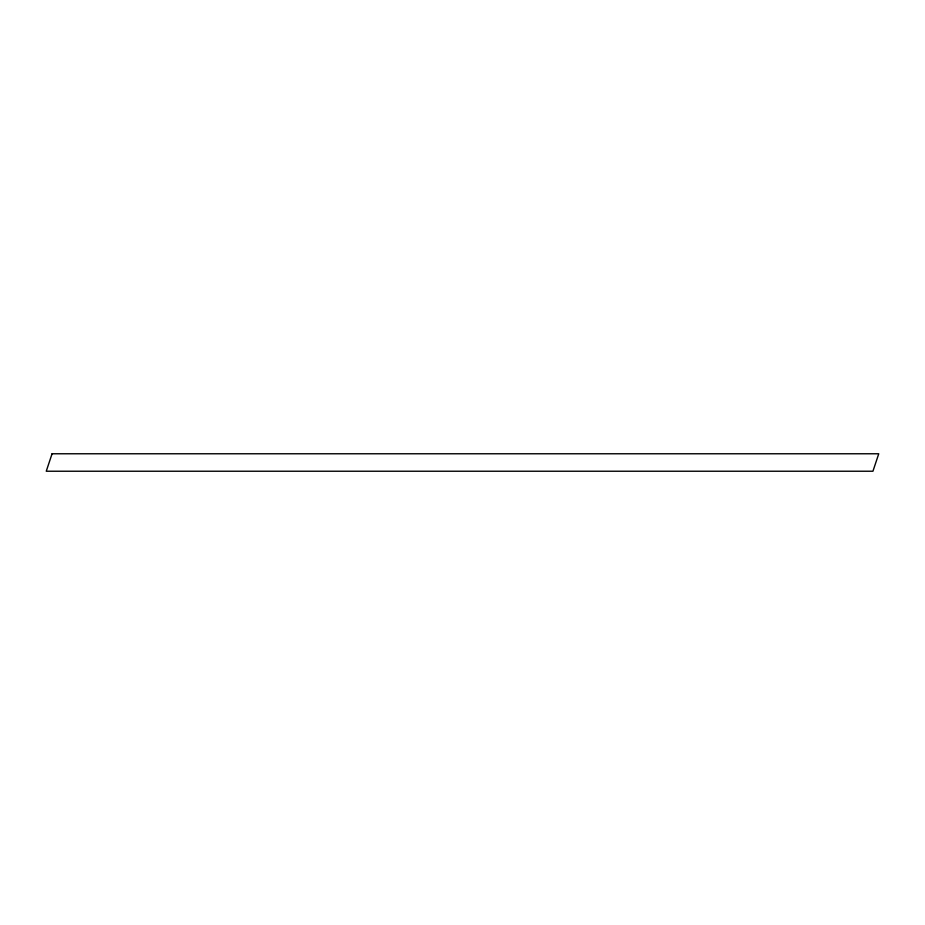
<?xml version="1.0" encoding="UTF-8"?>
<svg xmlns="http://www.w3.org/2000/svg" width="925" height="925" viewBox="0 0 925 925"><rect width="100%" height="100%" fill="white"/><g stroke="black" fill="none" stroke-linecap="round" stroke-linejoin="round"><path stroke-width="1.39" d="M52.066 453.77L46.25 471.23L872.934 471.23L878.75 453.77L52.066 453.77"/></g></svg>
